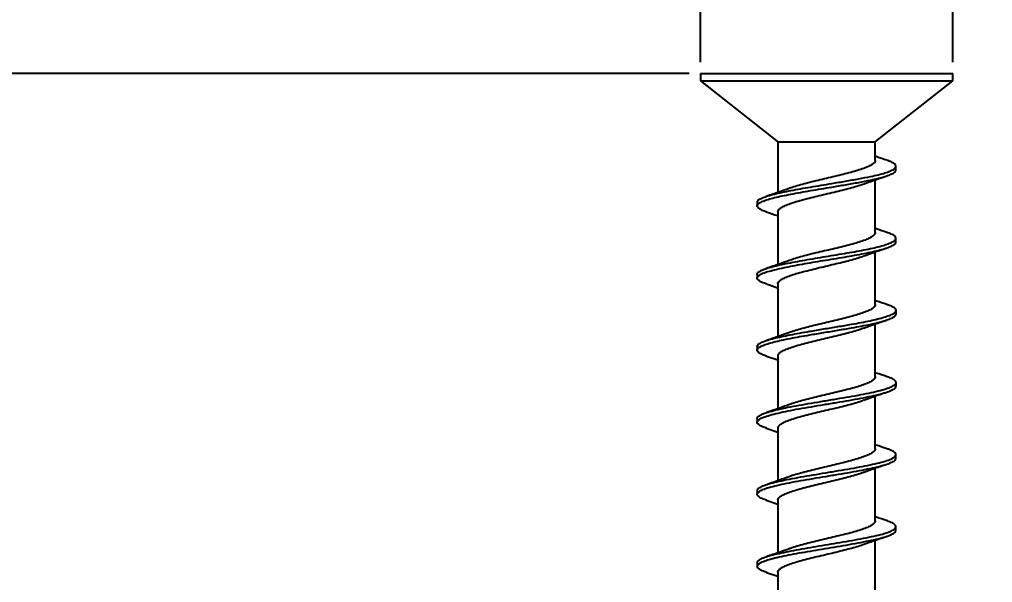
# Model space of a CAD drawing. Extents: x -7342 to 109, y -2632 to 214.
# Drawn here: x -5434.39 to -5428.99, y -2523.5 to -2520.37 of the extents above; entities that cross this region are included whole.
import ezdxf

# ---------------------------------------------------------------- set-up
doc = ezdxf.new("R2010")
doc.units = 0
doc.header["$LTSCALE"] = 7
doc.layers.get('0').update_dxf_attribs({"color": 2, "linetype": 'CONTINUOUS'})
doc.layers.get('Defpoints').update_dxf_attribs({"linetype": 'CONTINUOUS'})
doc.layers.add('DIM', color=2, linetype='CONTINUOUS')
doc.styles.add('SLDTEXTSTYLE3', font='TXT', dxfattribs={"width": 0.75})
doc.dimstyles.new('SLDDIMSTYLE2', dxfattribs={"dimtxt": 1.852083, "dimasz": 2, "dimexe": 0, "dimexo": 0.0625, "dimgap": 0.463021, "dimtad": 1, "dimdec": 0, "dimlfac": 5, "dimrnd": 1e-09, "dimzin": 12, "dimdsep": 46, "dimtxsty": 'SLDTEXTSTYLE3', "dimsah": 1, "dimcen": 0.09, "dimadec": 0, "dimazin": 3, "dimtfac": 1, "dimtdec": 0, "dimtmove": 0, "dimatfit": 0, "dimfxl": 1, "dimfrac": 2, "dimtolj": 1, "dimtzin": 12, "dimarcsym": 0})

# ---------------------------------------------------------------- blocks, each defined once
blk = doc.blocks.new('*D53')
at = {"layer": 'Defpoints', "color": 0, "transparency": 16777216}
for p in [(-5429.2143, -2517.7646), (-5430.6143, -2520.67), (-5429.2143, -2520.67)]:
    blk.add_point(p, dxfattribs=at)
at = {"layer": 'DIM', "color": 0, "lineweight": -2, "transparency": 16777216}
for p, q in [((-5432.6143, -2517.7646), (-5437.8554, -2517.7646)), ((-5430.6143, -2520.6075), (-5430.6143, -2517.7646)), ((-5429.2143, -2517.7646), (-5430.6143, -2517.7646)), ((-5429.2143, -2520.6075), (-5429.2143, -2517.7646)), ((-5427.2143, -2517.7646), (-5425.2143, -2517.7646))]:
    blk.add_line(p, q, dxfattribs=at)
at = {"layer": 'DIM', "color": 0, "transparency": 16777216}
for points in [[(-5432.6143, -2517.4313), (-5432.6143, -2518.098), (-5430.6143, -2517.7646)], [(-5427.2143, -2517.4313), (-5427.2143, -2518.098), (-5429.2143, -2517.7646)]]:
    blk.add_solid(points, dxfattribs=at)
at = {"layer": 'DIM', "color": 0, "transparency": 16777216, "insert": (-5436.2349, -2515.4495), "char_height": 1.85208, "attachment_point": 2, "style": 'SLDTEXTSTYLE3'}
blk.add_mtext('\\A1;%%c7', dxfattribs=at)
blk = doc.blocks.new('*D54')
at = {"layer": 'Defpoints', "color": 0, "transparency": 16777216}
for p in [(-5430.6143, -2520.67), (-5435.8152, -2526.37), (-5429.9198, -2526.37)]:
    blk.add_point(p, dxfattribs=at)
at = {"layer": 'DIM', "color": 0, "lineweight": -2, "transparency": 16777216}
for p, q in [((-5430.6768, -2520.67), (-5435.8152, -2520.67)), ((-5435.8152, -2522.67), (-5435.8152, -2524.37)), ((-5429.9823, -2526.37), (-5435.8152, -2526.37))]:
    blk.add_line(p, q, dxfattribs=at)
at = {"layer": 'DIM', "color": 0, "transparency": 16777216}
for points in [[(-5436.1485, -2522.67), (-5435.4819, -2522.67), (-5435.8152, -2520.67)], [(-5436.1485, -2524.37), (-5435.4819, -2524.37), (-5435.8152, -2526.37)]]:
    blk.add_solid(points, dxfattribs=at)
at = {"layer": 'DIM', "color": 0, "transparency": 16777216, "insert": (-5438.1303, -2523.52), "char_height": 1.85208, "attachment_point": 2, "rotation": 90, "style": 'SLDTEXTSTYLE3'}
blk.add_mtext('\\A1;30', dxfattribs=at)

msp = doc.modelspace()

# ---------------------------------------------------------------- linework, layer by layer
at = {"color": 7, "linetype": 'Continuous', "lineweight": 25}
for p, q in [((-5430.6143, -2520.67), (-5430.6143, -2520.71)), ((-5430.6143, -2520.67), (-5429.2143, -2520.67)), ((-5430.6143, -2520.71), (-5430.1843, -2521.05)), ((-5430.6143, -2520.71), (-5429.2143, -2520.71)), ((-5429.6443, -2521.05), (-5429.2143, -2520.71)), ((-5429.2143, -2520.71), (-5429.2143, -2520.67)), ((-5430.1843, -2521.05), (-5430.1843, -2521.3302)), ((-5430.1843, -2521.05), (-5429.6443, -2521.05)), ((-5429.6443, -2521.1523), (-5429.6443, -2521.05)), ((-5429.53, -2521.2049), (-5429.53, -2521.1849)), ((-5429.6443, -2521.5523), (-5429.6443, -2521.2601)), ((-5430.2988, -2521.3847), (-5430.2988, -2521.4047)), ((-5430.1843, -2521.4379), (-5430.1843, -2521.7304)), ((-5429.5295, -2521.6047), (-5429.5295, -2521.5847)), ((-5429.6443, -2521.9521), (-5429.6443, -2521.66)), ((-5430.2995, -2521.7847), (-5430.2995, -2521.8047)), ((-5430.1843, -2521.8381), (-5430.1843, -2522.1305)), ((-5429.5288, -2522.0047), (-5429.5288, -2521.9847)), ((-5429.6443, -2522.3521), (-5429.6443, -2522.0599)), ((-5430.2999, -2522.185), (-5430.2999, -2522.205)), ((-5430.2474, -2522.2384), (-5430.1843, -2522.2597)), ((-5430.1843, -2522.2381), (-5430.1843, -2522.5303)), ((-5429.5288, -2522.4054), (-5429.5288, -2522.3854)), ((-5429.6443, -2522.7522), (-5429.6443, -2522.4598)), ((-5430.2995, -2522.5857), (-5430.2995, -2522.6057)), ((-5430.2487, -2522.6381), (-5430.1843, -2522.6598)), ((-5430.1843, -2522.638), (-5430.1843, -2522.9302)), ((-5429.5295, -2522.8056), (-5429.5295, -2522.7856)), ((-5429.6443, -2523.1523), (-5429.6443, -2522.86)), ((-5430.2988, -2522.9854), (-5430.2988, -2523.0054)), ((-5430.249, -2523.0382), (-5430.1843, -2523.06)), ((-5430.1843, -2523.0379), (-5430.1843, -2523.3302)), ((-5429.53, -2523.2053), (-5429.53, -2523.1853)), ((-5429.6443, -2523.5523), (-5429.6443, -2523.2601)), ((-5430.2986, -2523.385), (-5430.2986, -2523.405)), ((-5430.2474, -2523.4387), (-5430.1843, -2523.4601)), ((-5430.1843, -2523.4379), (-5430.1843, -2523.7303))]:
    msp.add_line(p, q, dxfattribs=at)
for points, knots in [([(-5430.2978, -2521.3847), (-5430.2978, -2521.3825), (-5430.2978, -2521.377), (-5430.2877, -2521.3683), (-5430.2684, -2521.3586), (-5430.2398, -2521.3488), (-5430.2037, -2521.339), (-5430.1609, -2521.3293), (-5430.1126, -2521.3195), (-5430.0598, -2521.3097), (-5430.0036, -2521.3), (-5429.9452, -2521.2902), (-5429.8794, -2521.2793), (-5429.8081, -2521.2674), (-5429.7347, -2521.2544), (-5429.6739, -2521.2425), (-5429.6259, -2521.2316), (-5429.5897, -2521.2218), (-5429.5616, -2521.2121), (-5429.5421, -2521.2023), (-5429.5311, -2521.1925), (-5429.5288, -2521.1828), (-5429.5349, -2521.173), (-5429.5505, -2521.1632), (-5429.5662, -2521.1562), (-5429.579, -2521.1523), (-5429.5809, -2521.1518)], [0, 0, 0, 0, 0.0284045, 0.0702988, 0.1122371, 0.1541459, 0.1960511, 0.2380085, 0.2799864, 0.3219298, 0.3638251, 0.4057603, 0.4476723, 0.5035148, 0.5594393, 0.6153379, 0.6572343, 0.6991661, 0.7410816, 0.7829835, 0.8249371, 0.8669155, 0.9088631, 0.9507606, 0.9926886, 1, 1, 1, 1]), ([(-5429.6449, -2521.1523), (-5429.6452, -2521.1554), (-5429.6458, -2521.162), (-5429.6565, -2521.1723), (-5429.6746, -2521.1832), (-5429.7003, -2521.1942), (-5429.7321, -2521.2054), (-5429.7697, -2521.2166), (-5429.8113, -2521.2276), (-5429.8564, -2521.2385), (-5429.9028, -2521.2494), (-5429.9499, -2521.2604), (-5429.9955, -2521.2716), (-5430.0392, -2521.2828), (-5430.0784, -2521.2938), (-5430.1067, -2521.3024), (-5430.1193, -2521.3073), (-5430.1226, -2521.3086)], [0, 0, 0, 0, 0.058286, 0.127852, 0.19944, 0.268929, 0.340428, 0.410014, 0.481619, 0.5512, 0.622804, 0.692294, 0.763794, 0.833366, 0.904953, 0.974549, 1, 1, 1, 1]), ([(-5429.5802, -2521.1518), (-5429.5992, -2521.1456), (-5429.6208, -2521.1385), (-5429.6417, -2521.1311), (-5429.6443, -2521.1301)], [0, 0, 0, 0, 0.876688, 1, 1, 1, 1]), ([(-5430.2457, -2521.439), (-5430.2477, -2521.4384), (-5430.2606, -2521.4345), (-5430.2766, -2521.4274), (-5430.2927, -2521.4176), (-5430.2998, -2521.4079), (-5430.2983, -2521.3981), (-5430.2879, -2521.3883), (-5430.2683, -2521.3786), (-5430.2398, -2521.3688), (-5430.2037, -2521.359), (-5430.1609, -2521.3493), (-5430.1126, -2521.3395), (-5430.0598, -2521.3297), (-5430.0036, -2521.32), (-5429.9452, -2521.3102), (-5429.8794, -2521.2993), (-5429.8081, -2521.2874), (-5429.7347, -2521.2744), (-5429.6739, -2521.2625), (-5429.6259, -2521.2516), (-5429.5897, -2521.2418), (-5429.5616, -2521.2321), (-5429.5423, -2521.2223), (-5429.5314, -2521.2133), (-5429.5309, -2521.2075), (-5429.5307, -2521.2049)], [0, 0, 0, 0, 0.0078368, 0.0495409, 0.0912969, 0.1330711, 0.1748093, 0.2165008, 0.258236, 0.2999418, 0.3416441, 0.3833984, 0.425173, 0.4669133, 0.5086057, 0.5503379, 0.5920469, 0.6476191, 0.7032728, 0.7589007, 0.8005942, 0.8423229, 0.8840355, 0.9257345, 0.967485, 1, 1, 1, 1]), ([(-5429.7061, -2521.2822), (-5429.6897, -2521.2762), (-5429.6488, -2521.2612), (-5429.6062, -2521.2471), (-5429.5807, -2521.2386)], [0, 0, 0, 0, 0.400215, 1, 1, 1, 1]), ([(-5430.1219, -2521.308), (-5430.1403, -2521.3147), (-5430.1821, -2521.3299), (-5430.225, -2521.3441), (-5430.2489, -2521.3521)], [0, 0, 0, 0, 0.440853, 1, 1, 1, 1]), ([(-5430.1841, -2521.4379), (-5430.1835, -2521.4345), (-5430.1822, -2521.4274), (-5430.1703, -2521.4167), (-5430.1511, -2521.4056), (-5430.1248, -2521.3945), (-5430.092, -2521.3833), (-5430.0541, -2521.3724), (-5430.0116, -2521.3614), (-5429.9667, -2521.3505), (-5429.9198, -2521.3394), (-5429.8732, -2521.3283), (-5429.8274, -2521.3171), (-5429.7844, -2521.3061), (-5429.7455, -2521.2951), (-5429.7192, -2521.2871), (-5429.7081, -2521.2827), (-5429.7062, -2521.2819)], [0, 0, 0, 0, 0.0661364, 0.137794, 0.2073709, 0.2789594, 0.3486456, 0.4203543, 0.490004, 0.5616781, 0.6312525, 0.702839, 0.7725128, 0.8442069, 0.9138718, 0.9855624, 1, 1, 1, 1]), ([(-5430.2465, -2521.4389), (-5430.2265, -2521.4455), (-5430.2054, -2521.4524), (-5430.1852, -2521.4597), (-5430.1843, -2521.46)], [0, 0, 0, 0, 0.952446, 1, 1, 1, 1]), ([(-5430.2984, -2521.7847), (-5430.2985, -2521.7826), (-5430.2988, -2521.7773), (-5430.2885, -2521.7687), (-5430.2688, -2521.7589), (-5430.2405, -2521.7492), (-5430.2048, -2521.7394), (-5430.1627, -2521.7297), (-5430.1149, -2521.7199), (-5430.0624, -2521.7101), (-5430.0061, -2521.7004), (-5429.9476, -2521.6906), (-5429.8884, -2521.6808), (-5429.8298, -2521.6711), (-5429.7731, -2521.6613), (-5429.7196, -2521.6515), (-5429.6705, -2521.6417), (-5429.6274, -2521.632), (-5429.5915, -2521.6222), (-5429.5633, -2521.6125), (-5429.5432, -2521.6027), (-5429.5313, -2521.5929), (-5429.5281, -2521.5832), (-5429.5336, -2521.5734), (-5429.5495, -2521.5636), (-5429.5652, -2521.5565), (-5429.5786, -2521.5527), (-5429.5808, -2521.552)], [0, 0, 0, 0, 0.0265622, 0.0685632, 0.1105107, 0.1524794, 0.1944984, 0.2365243, 0.2785062, 0.3204499, 0.36245, 0.4043989, 0.4463656, 0.4883831, 0.5304098, 0.572394, 0.6143378, 0.6563366, 0.6982872, 0.7402518, 0.7822678, 0.8242953, 0.8662818, 0.9082259, 0.950223, 0.9921756, 1, 1, 1, 1]), ([(-5429.6453, -2521.5523), (-5429.6452, -2521.5544), (-5429.6448, -2521.5602), (-5429.6532, -2521.5697), (-5429.6693, -2521.5806), (-5429.6933, -2521.5915), (-5429.7236, -2521.6025), (-5429.7599, -2521.6137), (-5429.8005, -2521.6248), (-5429.8449, -2521.6359), (-5429.891, -2521.6468), (-5429.9383, -2521.6578), (-5429.9843, -2521.6687), (-5430.0287, -2521.6798), (-5430.069, -2521.691), (-5430.1009, -2521.7006), (-5430.1164, -2521.7064), (-5430.1222, -2521.7086)], [0, 0, 0, 0, 0.04064, 0.110329, 0.182046, 0.25164, 0.323254, 0.392822, 0.4644, 0.534083, 0.60579, 0.675398, 0.747027, 0.816588, 0.88816, 0.957833, 1, 1, 1, 1]), ([(-5429.5797, -2521.5521), (-5429.5988, -2521.5459), (-5429.6206, -2521.5387), (-5429.6417, -2521.5312), (-5429.6443, -2521.5303)], [0, 0, 0, 0, 0.878142, 1, 1, 1, 1]), ([(-5430.2443, -2521.8389), (-5430.2494, -2521.8374), (-5430.2688, -2521.8315), (-5430.2883, -2521.8213), (-5430.3006, -2521.8093), (-5430.2993, -2521.7985), (-5430.2887, -2521.7887), (-5430.2687, -2521.7789), (-5430.2405, -2521.7692), (-5430.2048, -2521.7594), (-5430.1627, -2521.7497), (-5430.1149, -2521.7399), (-5430.0624, -2521.7301), (-5430.0061, -2521.7204), (-5429.9476, -2521.7106), (-5429.8884, -2521.7008), (-5429.8298, -2521.6911), (-5429.7731, -2521.6813), (-5429.7196, -2521.6715), (-5429.6705, -2521.6617), (-5429.6274, -2521.652), (-5429.5915, -2521.6422), (-5429.5633, -2521.6325), (-5429.5433, -2521.6227), (-5429.5314, -2521.6134), (-5429.5305, -2521.6074), (-5429.53, -2521.6047)], [0, 0, 0, 0, 0.01988, 0.075478, 0.131022, 0.172664, 0.214364, 0.25601, 0.297678, 0.339395, 0.381119, 0.4228, 0.464443, 0.506141, 0.547789, 0.589455, 0.63117, 0.672896, 0.714578, 0.756221, 0.797918, 0.839568, 0.881231, 0.922946, 0.964672, 1, 1, 1, 1]), ([(-5430.1836, -2521.8381), (-5430.1838, -2521.8373), (-5430.1851, -2521.833), (-5430.1794, -2521.825), (-5430.1664, -2521.8139), (-5430.1451, -2521.8027), (-5430.1172, -2521.7916), (-5430.0829, -2521.7806), (-5430.0438, -2521.7698), (-5430.0006, -2521.7588), (-5429.9552, -2521.7477), (-5429.9081, -2521.7365), (-5429.8616, -2521.7254), (-5429.8163, -2521.7144), (-5429.7743, -2521.7035), (-5429.7367, -2521.6928), (-5429.7166, -2521.6857), (-5429.7068, -2521.6822)], [0, 0, 0, 0, 0.014201, 0.08392, 0.155657, 0.225449, 0.297261, 0.367093, 0.438956, 0.50868, 0.580422, 0.650198, 0.721993, 0.791836, 0.86371, 0.933441, 1, 1, 1, 1]), ([(-5429.7067, -2521.6824), (-5429.6904, -2521.6764), (-5429.6496, -2521.6614), (-5429.6076, -2521.6473), (-5429.5824, -2521.6389)], [0, 0, 0, 0, 0.401403, 1, 1, 1, 1]), ([(-5430.1211, -2521.7079), (-5430.1393, -2521.7145), (-5430.1811, -2521.7297), (-5430.2243, -2521.7441), (-5430.2487, -2521.7522)], [0, 0, 0, 0, 0.435243, 1, 1, 1, 1]), ([(-5430.2462, -2521.8388), (-5430.2261, -2521.8454), (-5430.2052, -2521.8523), (-5430.1851, -2521.8596), (-5430.1843, -2521.8598)], [0, 0, 0, 0, 0.961421, 1, 1, 1, 1]), ([(-5430.2988, -2522.185), (-5430.2988, -2522.183), (-5430.299, -2522.1777), (-5430.2884, -2522.1691), (-5430.2691, -2522.1593), (-5430.2414, -2522.1496), (-5430.2065, -2522.1398), (-5430.1649, -2522.13), (-5430.1174, -2522.1203), (-5430.0647, -2522.1105), (-5430.0021, -2522.0997), (-5429.9302, -2522.0877), (-5429.8512, -2522.0747), (-5429.781, -2522.0628), (-5429.7214, -2522.0519), (-5429.6724, -2522.0422), (-5429.6296, -2522.0324), (-5429.5934, -2522.0226), (-5429.5646, -2522.0128), (-5429.5435, -2522.0031), (-5429.5309, -2521.9933), (-5429.5273, -2521.9835), (-5429.5331, -2521.9738), (-5429.5491, -2521.964), (-5429.5656, -2521.9568), (-5429.5788, -2521.9527), (-5429.5813, -2521.952)], [0, 0, 0, 0, 0.026343, 0.068221, 0.110137, 0.152097, 0.19405, 0.235953, 0.277835, 0.31977, 0.361648, 0.417506, 0.473418, 0.529264, 0.571144, 0.61308, 0.654958, 0.69687, 0.738828, 0.780784, 0.822691, 0.86457, 0.906506, 0.948385, 0.990295, 1, 1, 1, 1]), ([(-5429.6452, -2521.9521), (-5429.6449, -2521.9533), (-5429.6439, -2521.9582), (-5429.6504, -2521.9669), (-5429.6644, -2521.9779), (-5429.6867, -2521.989), (-5429.7155, -2521.9998), (-5429.7505, -2522.0108), (-5429.79, -2522.0218), (-5429.8336, -2522.0331), (-5429.8793, -2522.0441), (-5429.9265, -2522.0552), (-5429.9729, -2522.0661), (-5430.018, -2522.077), (-5430.0593, -2522.088), (-5430.0948, -2522.0985), (-5430.1132, -2522.1052), (-5430.1215, -2522.1082)], [0, 0, 0, 0, 0.023116, 0.092887, 0.164676, 0.234507, 0.30637, 0.376089, 0.447828, 0.517583, 0.589355, 0.659194, 0.731066, 0.800793, 0.872542, 0.942282, 1, 1, 1, 1]), ([(-5429.5805, -2521.9521), (-5429.5996, -2521.9458), (-5429.6211, -2521.9387), (-5429.642, -2521.9313), (-5429.6443, -2521.9304)], [0, 0, 0, 0, 0.888571, 1, 1, 1, 1]), ([(-5430.2472, -2522.2384), (-5430.2477, -2522.2382), (-5430.2592, -2522.2348), (-5430.2748, -2522.2282), (-5430.2927, -2522.2184), (-5430.3009, -2522.2086), (-5430.2995, -2522.1989), (-5430.2886, -2522.1891), (-5430.269, -2522.1793), (-5430.2414, -2522.1696), (-5430.2065, -2522.1598), (-5430.1649, -2522.15), (-5430.1174, -2522.1403), (-5430.0647, -2522.1305), (-5430.0021, -2522.1197), (-5429.9302, -2522.1077), (-5429.8512, -2522.0947), (-5429.781, -2522.0828), (-5429.7214, -2522.0719), (-5429.6724, -2522.0622), (-5429.6296, -2522.0524), (-5429.5935, -2522.0426), (-5429.5645, -2522.0328), (-5429.5437, -2522.0231), (-5429.5309, -2522.0137), (-5429.5298, -2522.0076), (-5429.5293, -2522.0047)], [0, 0, 0, 0, 0.001907, 0.0437394, 0.0855212, 0.1272854, 0.1691005, 0.2108594, 0.2526565, 0.2944973, 0.3363312, 0.3781151, 0.4198778, 0.4616938, 0.5034529, 0.559152, 0.614905, 0.6705925, 0.712354, 0.7541707, 0.7959301, 0.8377227, 0.8795615, 0.921398, 0.9631862, 1, 1, 1, 1]), ([(-5429.7077, -2522.0826), (-5429.6914, -2522.0766), (-5429.6504, -2522.0615), (-5429.6076, -2522.0472), (-5429.5818, -2522.0386)], [0, 0, 0, 0, 0.396682, 1, 1, 1, 1]), ([(-5430.1202, -2522.1075), (-5430.1386, -2522.1142), (-5430.1804, -2522.1295), (-5430.2233, -2522.1438), (-5430.2474, -2522.1519)], [0, 0, 0, 0, 0.439392, 1, 1, 1, 1]), ([(-5430.1833, -2522.2381), (-5430.1835, -2522.2365), (-5430.1842, -2522.2312), (-5430.1769, -2522.222), (-5430.1618, -2522.211), (-5430.1387, -2522.1999), (-5430.1092, -2522.189), (-5430.0735, -2522.178), (-5430.0334, -2522.1671), (-5429.9894, -2522.1559), (-5429.9436, -2522.1448), (-5429.8964, -2522.1337), (-5429.8501, -2522.1228), (-5429.8053, -2522.1118), (-5429.7645, -2522.1009), (-5429.7311, -2522.091), (-5429.7146, -2522.0848), (-5429.7078, -2522.0823)], [0, 0, 0, 0, 0.0318658, 0.101705, 0.1735629, 0.2435043, 0.31548, 0.3853153, 0.4571769, 0.5270033, 0.5988475, 0.6687871, 0.74076, 0.8106078, 0.8824834, 0.9522995, 1, 1, 1, 1]), ([(-5429.5819, -2522.3516), (-5429.6011, -2522.3453), (-5429.6222, -2522.3384), (-5429.6425, -2522.3311), (-5429.6443, -2522.3304)], [0, 0, 0, 0, 0.912414, 1, 1, 1, 1]), ([(-5430.2979, -2522.5857), (-5430.2983, -2522.5842), (-5430.2998, -2522.5788), (-5430.2887, -2522.5695), (-5430.2658, -2522.5578), (-5430.2306, -2522.5461), (-5430.1851, -2522.5343), (-5430.1298, -2522.5226), (-5430.0669, -2522.5109), (-5429.999, -2522.4992), (-5429.9284, -2522.4875), (-5429.8574, -2522.4757), (-5429.7881, -2522.464), (-5429.7232, -2522.4523), (-5429.6653, -2522.4406), (-5429.6156, -2522.4289), (-5429.5756, -2522.4172), (-5429.5465, -2522.4054), (-5429.5299, -2522.3937), (-5429.5271, -2522.382), (-5429.5382, -2522.3703), (-5429.557, -2522.3601), (-5429.5763, -2522.3539), (-5429.5835, -2522.3515)], [0, 0, 0, 0, 0.019234, 0.06928, 0.119374, 0.169424, 0.219416, 0.269464, 0.319457, 0.369513, 0.419606, 0.469646, 0.51964, 0.569685, 0.619681, 0.669746, 0.719837, 0.769867, 0.819866, 0.869904, 0.919907, 0.969981, 1, 1, 1, 1]), ([(-5429.6446, -2522.3521), (-5429.6445, -2522.3524), (-5429.6432, -2522.3563), (-5429.6482, -2522.3639), (-5429.66, -2522.3751), (-5429.6805, -2522.3863), (-5429.7076, -2522.3972), (-5429.7413, -2522.4082), (-5429.7797, -2522.4191), (-5429.8226, -2522.4301), (-5429.8677, -2522.4412), (-5429.9147, -2522.4524), (-5429.9613, -2522.4634), (-5430.0069, -2522.4744), (-5430.0495, -2522.4853), (-5430.0877, -2522.4963), (-5430.1117, -2522.5039), (-5430.1211, -2522.5077), (-5430.1214, -2522.5079)], [0, 0, 0, 0, 0.0055725, 0.0753742, 0.1471944, 0.2170987, 0.2890305, 0.3589189, 0.4308392, 0.5006403, 0.5724608, 0.642351, 0.7142665, 0.7841697, 0.856106, 0.925909, 0.9977326, 1, 1, 1, 1]), ([(-5430.2478, -2522.6381), (-5430.2498, -2522.6375), (-5430.2651, -2522.6331), (-5430.2833, -2522.6246), (-5430.2994, -2522.6129), (-5430.3006, -2522.6012), (-5430.2892, -2522.5895), (-5430.2656, -2522.5778), (-5430.2307, -2522.5661), (-5430.1851, -2522.5543), (-5430.1298, -2522.5426), (-5430.0669, -2522.5309), (-5429.999, -2522.5192), (-5429.9284, -2522.5075), (-5429.8574, -2522.4957), (-5429.7881, -2522.484), (-5429.7232, -2522.4723), (-5429.6653, -2522.4606), (-5429.6156, -2522.4489), (-5429.5755, -2522.4372), (-5429.5468, -2522.4254), (-5429.5305, -2522.4149), (-5429.5303, -2522.4082), (-5429.5302, -2522.4054)], [0, 0, 0, 0, 0.0075595, 0.0578806, 0.1082552, 0.1585745, 0.2089478, 0.2593693, 0.3097478, 0.3600668, 0.4104424, 0.460762, 0.5111456, 0.5615667, 0.6119347, 0.6622553, 0.7126279, 0.7629512, 0.8133443, 0.8637631, 0.9141205, 0.9644471, 1, 1, 1, 1]), ([(-5429.7067, -2522.4821), (-5429.6901, -2522.4761), (-5429.6487, -2522.4609), (-5429.6061, -2522.4467), (-5429.5805, -2522.4382)], [0, 0, 0, 0, 0.399765, 1, 1, 1, 1]), ([(-5430.1834, -2522.638), (-5430.1834, -2522.6354), (-5430.1833, -2522.6292), (-5430.1739, -2522.6192), (-5430.1568, -2522.6082), (-5430.1319, -2522.5973), (-5430.1008, -2522.5864), (-5430.0639, -2522.5753), (-5430.0228, -2522.5642), (-5429.9781, -2522.553), (-5429.9319, -2522.542), (-5429.8846, -2522.531), (-5429.8387, -2522.5202), (-5429.7947, -2522.5091), (-5429.755, -2522.498), (-5429.725, -2522.4888), (-5429.7112, -2522.4835), (-5429.7068, -2522.4818)], [0, 0, 0, 0, 0.049333, 0.119065, 0.190822, 0.260502, 0.332206, 0.401821, 0.47345, 0.543171, 0.614916, 0.68461, 0.756331, 0.825945, 0.897572, 0.967281, 1, 1, 1, 1]), ([(-5430.12, -2522.5073), (-5430.138, -2522.5139), (-5430.1793, -2522.529), (-5430.2221, -2522.5433), (-5430.2462, -2522.5514)], [0, 0, 0, 0, 0.435553, 1, 1, 1, 1]), ([(-5430.2972, -2522.9854), (-5430.2975, -2522.9835), (-5430.2984, -2522.9777), (-5430.2864, -2522.9679), (-5430.2623, -2522.9562), (-5430.2258, -2522.9445), (-5430.1782, -2522.9328), (-5430.1213, -2522.921), (-5430.0578, -2522.9093), (-5429.9896, -2522.8976), (-5429.9189, -2522.8859), (-5429.8479, -2522.8742), (-5429.7793, -2522.8625), (-5429.7155, -2522.8507), (-5429.6584, -2522.839), (-5429.6094, -2522.8273), (-5429.5703, -2522.8156), (-5429.543, -2522.8039), (-5429.5292, -2522.7921), (-5429.5286, -2522.7804), (-5429.5411, -2522.7687), (-5429.5596, -2522.759), (-5429.5781, -2522.7531), (-5429.5842, -2522.7512)], [0, 0, 0, 0, 0.024767, 0.074844, 0.124865, 0.174846, 0.224874, 0.274858, 0.324913, 0.374988, 0.424998, 0.474987, 0.525006, 0.574997, 0.62506, 0.67513, 0.72513, 0.775134, 0.825138, 0.875138, 0.925208, 0.975271, 1, 1, 1, 1]), ([(-5429.6449, -2522.7522), (-5429.6451, -2522.7552), (-5429.6458, -2522.7618), (-5429.6565, -2522.7721), (-5429.6747, -2522.7833), (-5429.7002, -2522.7945), (-5429.7323, -2522.8056), (-5429.7696, -2522.8165), (-5429.8116, -2522.8274), (-5429.8563, -2522.8383), (-5429.903, -2522.8495), (-5429.9497, -2522.8606), (-5429.9958, -2522.8718), (-5430.0391, -2522.8827), (-5430.0787, -2522.8937), (-5430.1064, -2522.9021), (-5430.1188, -2522.9069), (-5430.1216, -2522.9081)], [0, 0, 0, 0, 0.057628, 0.129355, 0.199041, 0.270741, 0.340542, 0.412371, 0.482089, 0.55383, 0.623508, 0.695199, 0.764991, 0.836809, 0.906541, 0.978298, 1, 1, 1, 1]), ([(-5429.5824, -2522.7513), (-5429.6013, -2522.7451), (-5429.6222, -2522.7382), (-5429.6424, -2522.7309), (-5429.6443, -2522.7303)], [0, 0, 0, 0, 0.905258, 1, 1, 1, 1]), ([(-5430.2475, -2523.0383), (-5430.2513, -2523.0371), (-5430.2682, -2523.032), (-5430.2862, -2523.0231), (-5430.2995, -2523.0114), (-5430.2992, -2522.9996), (-5430.2868, -2522.9879), (-5430.2622, -2522.9762), (-5430.2259, -2522.9645), (-5430.1782, -2522.9528), (-5430.1213, -2522.941), (-5430.0578, -2522.9293), (-5429.9896, -2522.9176), (-5429.9189, -2522.9059), (-5429.8479, -2522.8942), (-5429.7793, -2522.8825), (-5429.7156, -2522.8707), (-5429.6584, -2522.859), (-5429.6094, -2522.8473), (-5429.5702, -2522.8356), (-5429.5434, -2522.8239), (-5429.5301, -2522.8139), (-5429.5308, -2522.8078), (-5429.5311, -2522.8056)], [0, 0, 0, 0, 0.0148963, 0.0652798, 0.1156098, 0.1660072, 0.2164362, 0.2668078, 0.3171397, 0.3675182, 0.4178532, 0.4682597, 0.5186855, 0.5690466, 0.6193871, 0.6697562, 0.7200984, 0.7705128, 0.8209337, 0.8712848, 0.9216395, 0.9719942, 1, 1, 1, 1]), ([(-5429.7057, -2522.8819), (-5429.6895, -2522.8759), (-5429.6483, -2522.8609), (-5429.6055, -2522.8467), (-5429.5796, -2522.8381)], [0, 0, 0, 0, 0.395005, 1, 1, 1, 1]), ([(-5430.1214, -2522.9077), (-5430.1392, -2522.9142), (-5430.1801, -2522.9291), (-5430.2226, -2522.9433), (-5430.2465, -2522.9513)], [0, 0, 0, 0, 0.437248, 1, 1, 1, 1]), ([(-5430.184, -2523.0379), (-5430.1834, -2523.0344), (-5430.1822, -2523.0273), (-5430.1703, -2523.0165), (-5430.1512, -2523.0057), (-5430.1246, -2522.9947), (-5430.0921, -2522.9836), (-5430.054, -2522.9723), (-5430.012, -2522.9613), (-5429.9666, -2522.9503), (-5429.9201, -2522.9394), (-5429.873, -2522.9284), (-5429.8276, -2522.9174), (-5429.7843, -2522.9062), (-5429.7458, -2522.8951), (-5429.7192, -2522.8869), (-5429.708, -2522.8824), (-5429.7058, -2522.8816)], [0, 0, 0, 0, 0.066861, 0.136462, 0.208087, 0.277584, 0.349094, 0.418658, 0.490235, 0.559848, 0.631486, 0.700989, 0.772506, 0.842053, 0.913613, 0.983236, 1, 1, 1, 1]), ([(-5429.5812, -2523.1515), (-5429.6002, -2523.1453), (-5429.6215, -2523.1383), (-5429.642, -2523.1309), (-5429.6443, -2523.1301)], [0, 0, 0, 0, 0.8905001, 1, 1, 1, 1]), ([(-5430.2976, -2523.385), (-5430.2979, -2523.3842), (-5430.2995, -2523.3797), (-5430.2916, -2523.3715), (-5430.2733, -2523.3605), (-5430.2429, -2523.3495), (-5430.2022, -2523.3385), (-5430.1532, -2523.3275), (-5430.0973, -2523.3166), (-5430.0363, -2523.3056), (-5429.9716, -2523.2946), (-5429.9051, -2523.2836), (-5429.8374, -2523.2724), (-5429.7708, -2523.2609), (-5429.7076, -2523.2492), (-5429.651, -2523.2375), (-5429.6029, -2523.2257), (-5429.5656, -2523.214), (-5429.5411, -2523.2023), (-5429.5292, -2523.1906), (-5429.5296, -2523.1789), (-5429.5432, -2523.1672), (-5429.5611, -2523.158), (-5429.5785, -2523.1527), (-5429.5829, -2523.1514)], [0, 0, 0, 0, 0.010988, 0.058025, 0.105007, 0.152044, 0.199026, 0.246049, 0.293124, 0.340177, 0.387167, 0.434191, 0.481186, 0.531319, 0.58152, 0.631708, 0.681823, 0.731975, 0.782088, 0.832231, 0.882436, 0.932615, 0.982725, 1, 1, 1, 1]), ([(-5429.6453, -2523.1523), (-5429.6451, -2523.1544), (-5429.6448, -2523.1602), (-5429.6531, -2523.1695), (-5429.6694, -2523.1805), (-5429.6932, -2523.1915), (-5429.7238, -2523.2027), (-5429.7598, -2523.2138), (-5429.8008, -2523.2249), (-5429.8449, -2523.2357), (-5429.8914, -2523.2467), (-5429.9381, -2523.2577), (-5429.9845, -2523.2689), (-5430.0285, -2523.28), (-5430.0692, -2523.2911), (-5430.1011, -2523.3005), (-5430.1167, -2523.3063), (-5430.1224, -2523.3085)], [0, 0, 0, 0, 0.039806, 0.111479, 0.181015, 0.252566, 0.322146, 0.393739, 0.463396, 0.535079, 0.604623, 0.676183, 0.745749, 0.817325, 0.886987, 0.958676, 1, 1, 1, 1]), ([(-5430.246, -2523.4388), (-5430.2497, -2523.4377), (-5430.2655, -2523.4329), (-5430.2828, -2523.4244), (-5430.2973, -2523.4135), (-5430.3001, -2523.4025), (-5430.2922, -2523.3915), (-5430.2732, -2523.3805), (-5430.2429, -2523.3695), (-5430.2022, -2523.3585), (-5430.1532, -2523.3475), (-5430.0973, -2523.3366), (-5430.0363, -2523.3256), (-5429.9716, -2523.3146), (-5429.9051, -2523.3036), (-5429.8374, -2523.2924), (-5429.7708, -2523.2809), (-5429.7076, -2523.2692), (-5429.651, -2523.2575), (-5429.6029, -2523.2457), (-5429.5655, -2523.234), (-5429.5415, -2523.2223), (-5429.5301, -2523.2127), (-5429.5312, -2523.207), (-5429.5315, -2523.2052)], [0, 0, 0, 0, 0.014469, 0.061467, 0.108524, 0.155617, 0.20267, 0.249668, 0.296721, 0.343719, 0.390758, 0.437849, 0.484918, 0.531924, 0.578963, 0.625975, 0.676125, 0.726343, 0.776547, 0.82668, 0.876849, 0.926979, 0.977139, 1, 1, 1, 1]), ([(-5429.7052, -2523.2818), (-5429.6891, -2523.2759), (-5429.6483, -2523.261), (-5429.606, -2523.247), (-5429.5803, -2523.2385)], [0, 0, 0, 0, 0.395106, 1, 1, 1, 1]), ([(-5430.1219, -2523.308), (-5430.14, -2523.3145), (-5430.1814, -2523.3296), (-5430.2243, -2523.3438), (-5430.2485, -2523.3519)], [0, 0, 0, 0, 0.4355346, 1, 1, 1, 1]), ([(-5430.1837, -2523.4379), (-5430.1839, -2523.4372), (-5430.1851, -2523.4328), (-5430.1795, -2523.4249), (-5430.1664, -2523.4139), (-5430.1452, -2523.403), (-5430.1171, -2523.3917), (-5430.0832, -2523.3806), (-5430.0438, -2523.3695), (-5430.0009, -2523.3587), (-5429.955, -2523.3477), (-5429.9083, -2523.3368), (-5429.8615, -2523.3256), (-5429.8166, -2523.3144), (-5429.7743, -2523.3033), (-5429.7362, -2523.2925), (-5429.7154, -2523.2852), (-5429.7052, -2523.2817)], [0, 0, 0, 0, 0.012899, 0.084547, 0.15406, 0.225588, 0.295106, 0.366634, 0.436259, 0.507909, 0.577432, 0.648973, 0.71848, 0.789995, 0.859615, 0.93126, 1, 1, 1, 1])]:
    msp.add_open_spline(points, degree=3, knots=knots, dxfattribs=at)

# ---------------------------------------------------------------- dimensions: what is measured, and where the dimension line sits
at = {"layer": 'DIM'}
dim = msp.add_linear_dim(base=(-5429.2143, -2517.7646), p1=(-5430.6143, -2520.67), p2=(-5429.2143, -2520.67), text='%%c<>', dimstyle='SLDDIMSTYLE2', dxfattribs=at)
dim.commit()
dim.dimension.update_dxf_attribs({"geometry": '*D53', "text_midpoint": (-5436.2349, -2517.7646), "dimtype": 160})
dim = msp.add_linear_dim(base=(-5435.8152, -2526.37), p1=(-5430.6143, -2520.67), p2=(-5429.9198, -2526.37), angle=90, text='30', dimstyle='SLDDIMSTYLE2', dxfattribs=at)
dim.commit()
dim.dimension.update_dxf_attribs({"geometry": '*D54', "text_midpoint": (-5435.8152, -2523.52), "dimtype": 160})

doc.saveas('drawing.dxf')
